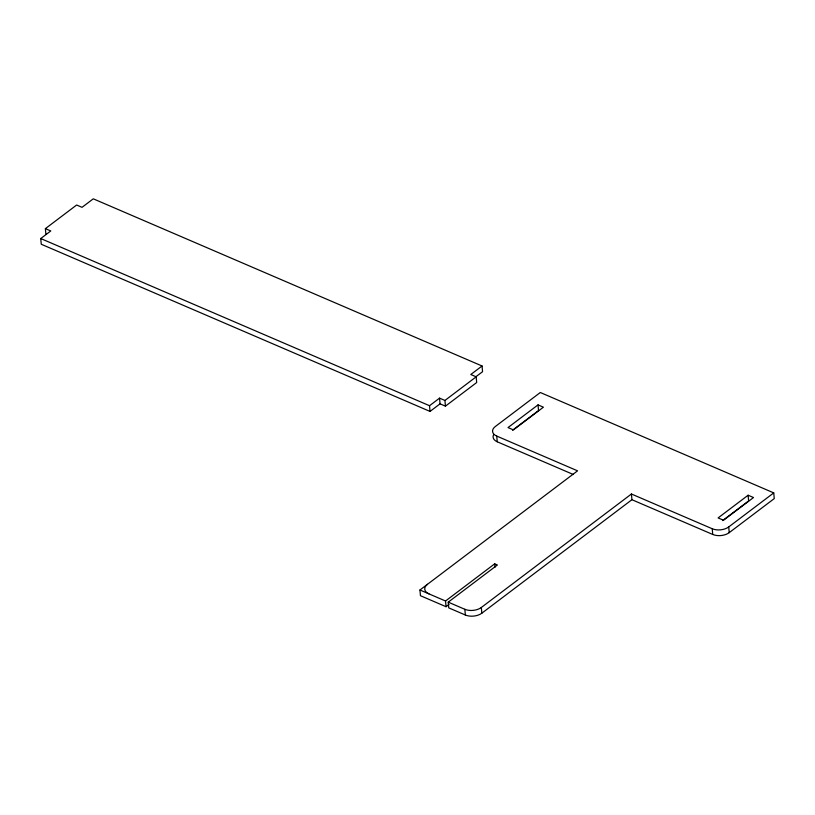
<?xml version="1.0" encoding="UTF-8"?>
<svg xmlns="http://www.w3.org/2000/svg" width="815" height="815" viewBox="0 0 815 815"><rect width="100%" height="100%" fill="white"/><g stroke="black" fill="none" stroke-linecap="round" stroke-linejoin="round"><path stroke-width="1.22" d="M45.885 234.343L45.385 228.638L76.641 205.013L82.03 207.326L93.287 198.819L482.062 365.996L482.562 371.701L475.991 376.673M482.062 365.996L470.795 374.503L476.184 376.825L444.939 400.45L439.55 398.138L440.049 403.843L430.025 411.422L41.249 244.245L40.75 238.54L50.775 230.951L45.385 228.638M430.025 411.422L429.525 405.717L439.55 398.138M440.049 403.843L445.438 406.155L476.683 382.53L476.184 376.825M538.032 404.872L508.01 427.569L513.399 429.892L543.411 407.194L538.032 404.872L538.532 410.587L512.513 430.259M419.949 589.989L577.56 470.836L496.753 436.086A11.736 6.815 -5 0 1 495.276 426.551L540.304 392.504L773.751 492.892L774.25 498.597L729.221 532.643A11.736 6.815 -5 0 1 712.738 534.457L631.931 499.707L481.828 613.196A11.736 6.815 -5 0 1 465.345 615.009L448.739 607.868L448.24 602.153L497.395 564.989L494.695 563.827L445.54 601.001L446.039 606.706L420.448 595.704L419.949 589.989L445.54 601.001M446.039 606.706L449.055 604.435M448.24 602.153L464.845 609.294A11.736 6.815 -5 0 0 481.329 607.481L631.431 494.002L712.239 528.752A11.736 6.815 -5 0 0 728.722 526.938L773.751 492.892M748.129 495.225L718.107 517.922L723.496 520.235L753.518 497.537L748.129 495.225L748.628 500.93L722.61 520.602M40.75 238.54L429.525 405.717M493.584 434.721A11.736 6.815 -5 0 0 497.252 441.791L573.444 474.554M728.722 526.938L729.221 532.643M712.239 528.752L712.738 534.457M631.431 494.002L631.931 499.707M496.753 436.086L497.252 441.791M494.695 563.827L495 567.26M481.329 607.481L481.828 613.196M464.845 609.294L465.345 615.009M444.939 400.45L445.438 406.155M428.935 593.85A11.736 6.815 -5 0 1 427.457 584.314"/></g></svg>
